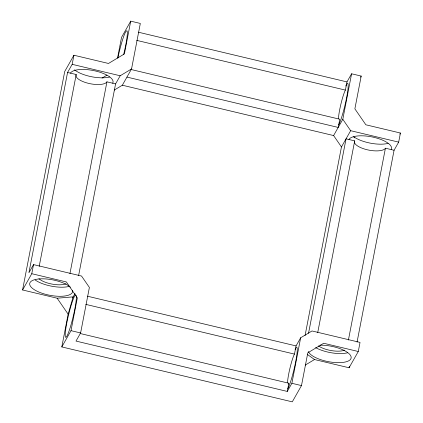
<?xml version="1.0" encoding="UTF-8"?>
<svg xmlns="http://www.w3.org/2000/svg" width="423" height="423" viewBox="0 0 423 423"><rect width="100%" height="100%" fill="white"/><g stroke="black" fill="none" stroke-linecap="round" stroke-linejoin="round"><path stroke-width="0.63" d="M287.598 382.651A15.894 1.777 -76.6 0 1 290.025 367.904A15.894 1.777 -76.6 0 1 294.477 354.104L296.058 345.914L300.658 337.781L312.021 330.966L360.036 342.408L358.281 351.508L323.706 343.27L307.807 352.814L301.483 385.586L292.282 401.85L61.806 346.929L68.129 314.157L73.163 296.861L57.142 298.21L22.572 289.972L64.719 71.492L73.925 55.228L108.494 63.466L124.399 53.922L130.718 21.15L140.325 23.439L131.542 68.954L122.342 85.219L114.226 90.088M73.925 55.228L72.169 64.328L67.564 72.46L28.928 272.735L33.528 264.602L81.544 276.045L89.39 287.439L80.613 332.954L76.013 341.086L287.28 391.428L291.881 383.296L300.658 337.781M22.572 289.972L31.773 273.707L33.528 264.602M39.196 266.368L76.209 74.522L67.564 72.46M69.927 273.692L106.94 81.845L115.579 83.902L120.185 75.77L131.542 68.954M117.552 57.977L121.517 37.414L130.718 21.15M78.572 275.754L115.579 83.902M61.806 346.929L71.011 330.664L77.33 297.892L66.348 281.945L31.773 273.707M287.28 391.428L288.856 383.238L80.159 333.504M338.532 118.652A15.894 1.777 -76.6 0 1 340.954 103.905A15.894 1.777 -76.6 0 1 345.411 90.104L346.987 81.914L351.592 73.782L361.194 76.071L354.871 108.843L365.858 124.79L400.428 133.028L398.672 142.128L394.072 150.265L357.06 342.112M305.068 335.561L341.456 146.955L333.61 135.561L342.81 119.297L351.592 73.782M308.541 333.266L346.056 138.823L354.696 140.88A15.894 5.711 10.9 0 0 367.116 149.747A15.894 5.711 10.9 0 0 385.427 148.203L394.072 150.265M317.689 332.732L354.696 140.88M348.415 340.055L385.427 148.203M307.262 354.363L314.506 359.534L349.075 367.772L349.329 366.477M72.518 297.998L75.035 293.557M360.56 77.192L361.194 76.071M341.456 146.955L350.656 130.691L342.81 119.297M399.793 134.149L400.428 133.028M349.075 367.772L358.281 351.508M102.033 78.086L106.971 75.125M305.184 365.128L314.506 359.534M138.289 32.185L346.987 81.914M136.708 40.375L345.411 90.104M131.088 69.504L339.791 119.238L338.21 127.429L126.942 77.086M72.169 64.328L120.185 75.77M350.656 130.691L398.672 142.128M122.342 85.219L333.61 135.561M87.36 296.185L296.058 345.914M85.779 304.375L294.477 354.104M71.011 330.664L80.613 332.954M291.881 383.296L301.483 385.586M353.723 136.803L354.458 137.866M57.142 298.21L68.129 314.157M320.021 345.179A21.853 7.852 10.9 0 1 349.832 354.511A21.853 7.852 10.9 0 1 334.926 362.532A21.853 7.852 10.9 0 1 308.362 351.45M117.911 58.025A21.853 2.443 -76.6 0 1 126.509 30.842A21.853 2.443 -76.6 0 1 123.611 54.641M109.599 77.018A21.853 7.852 10.9 0 1 74.543 69.827M348.938 139.511A21.853 7.852 10.9 0 1 374.112 137.385A21.853 7.852 10.9 0 1 391.19 149.578M345.781 86.012A21.853 2.443 -76.6 0 1 346.939 95.963A21.853 2.443 -76.6 0 1 338.733 124.7M106.94 81.845A15.894 5.711 10.9 0 1 88.629 83.389A15.894 5.711 10.9 0 1 76.209 74.522M70.445 73.147A21.853 7.852 10.9 0 1 95.624 71.027A21.853 7.852 10.9 0 1 112.703 83.215M288.856 383.238A15.894 1.777 -76.6 0 1 288.19 384.089M295.09 349.498A21.853 2.443 -76.6 0 1 295.915 360.475A21.853 2.443 -76.6 0 1 287.804 388.7M347.695 352.756A21.853 7.852 10.9 0 1 315.627 347.59M344.496 350.191A15.894 5.711 10.9 0 1 318.477 345.908M76.283 295.529A21.853 2.443 -76.6 0 1 69.636 329.327A21.853 2.443 -76.6 0 1 66.231 326.027A21.853 2.443 -76.6 0 1 75.58 294.842M66.004 283.833A15.894 5.711 10.9 0 1 38.953 278.72M388.092 143.376A21.853 7.852 10.9 0 1 354.019 136.941M72.634 290.569A21.853 7.852 10.9 0 1 44.41 294.001A21.853 7.852 10.9 0 1 34.908 279.624A21.853 7.852 10.9 0 1 70.408 287.196M69.208 286.397A21.853 7.852 10.9 0 1 35.135 279.957"/></g></svg>
